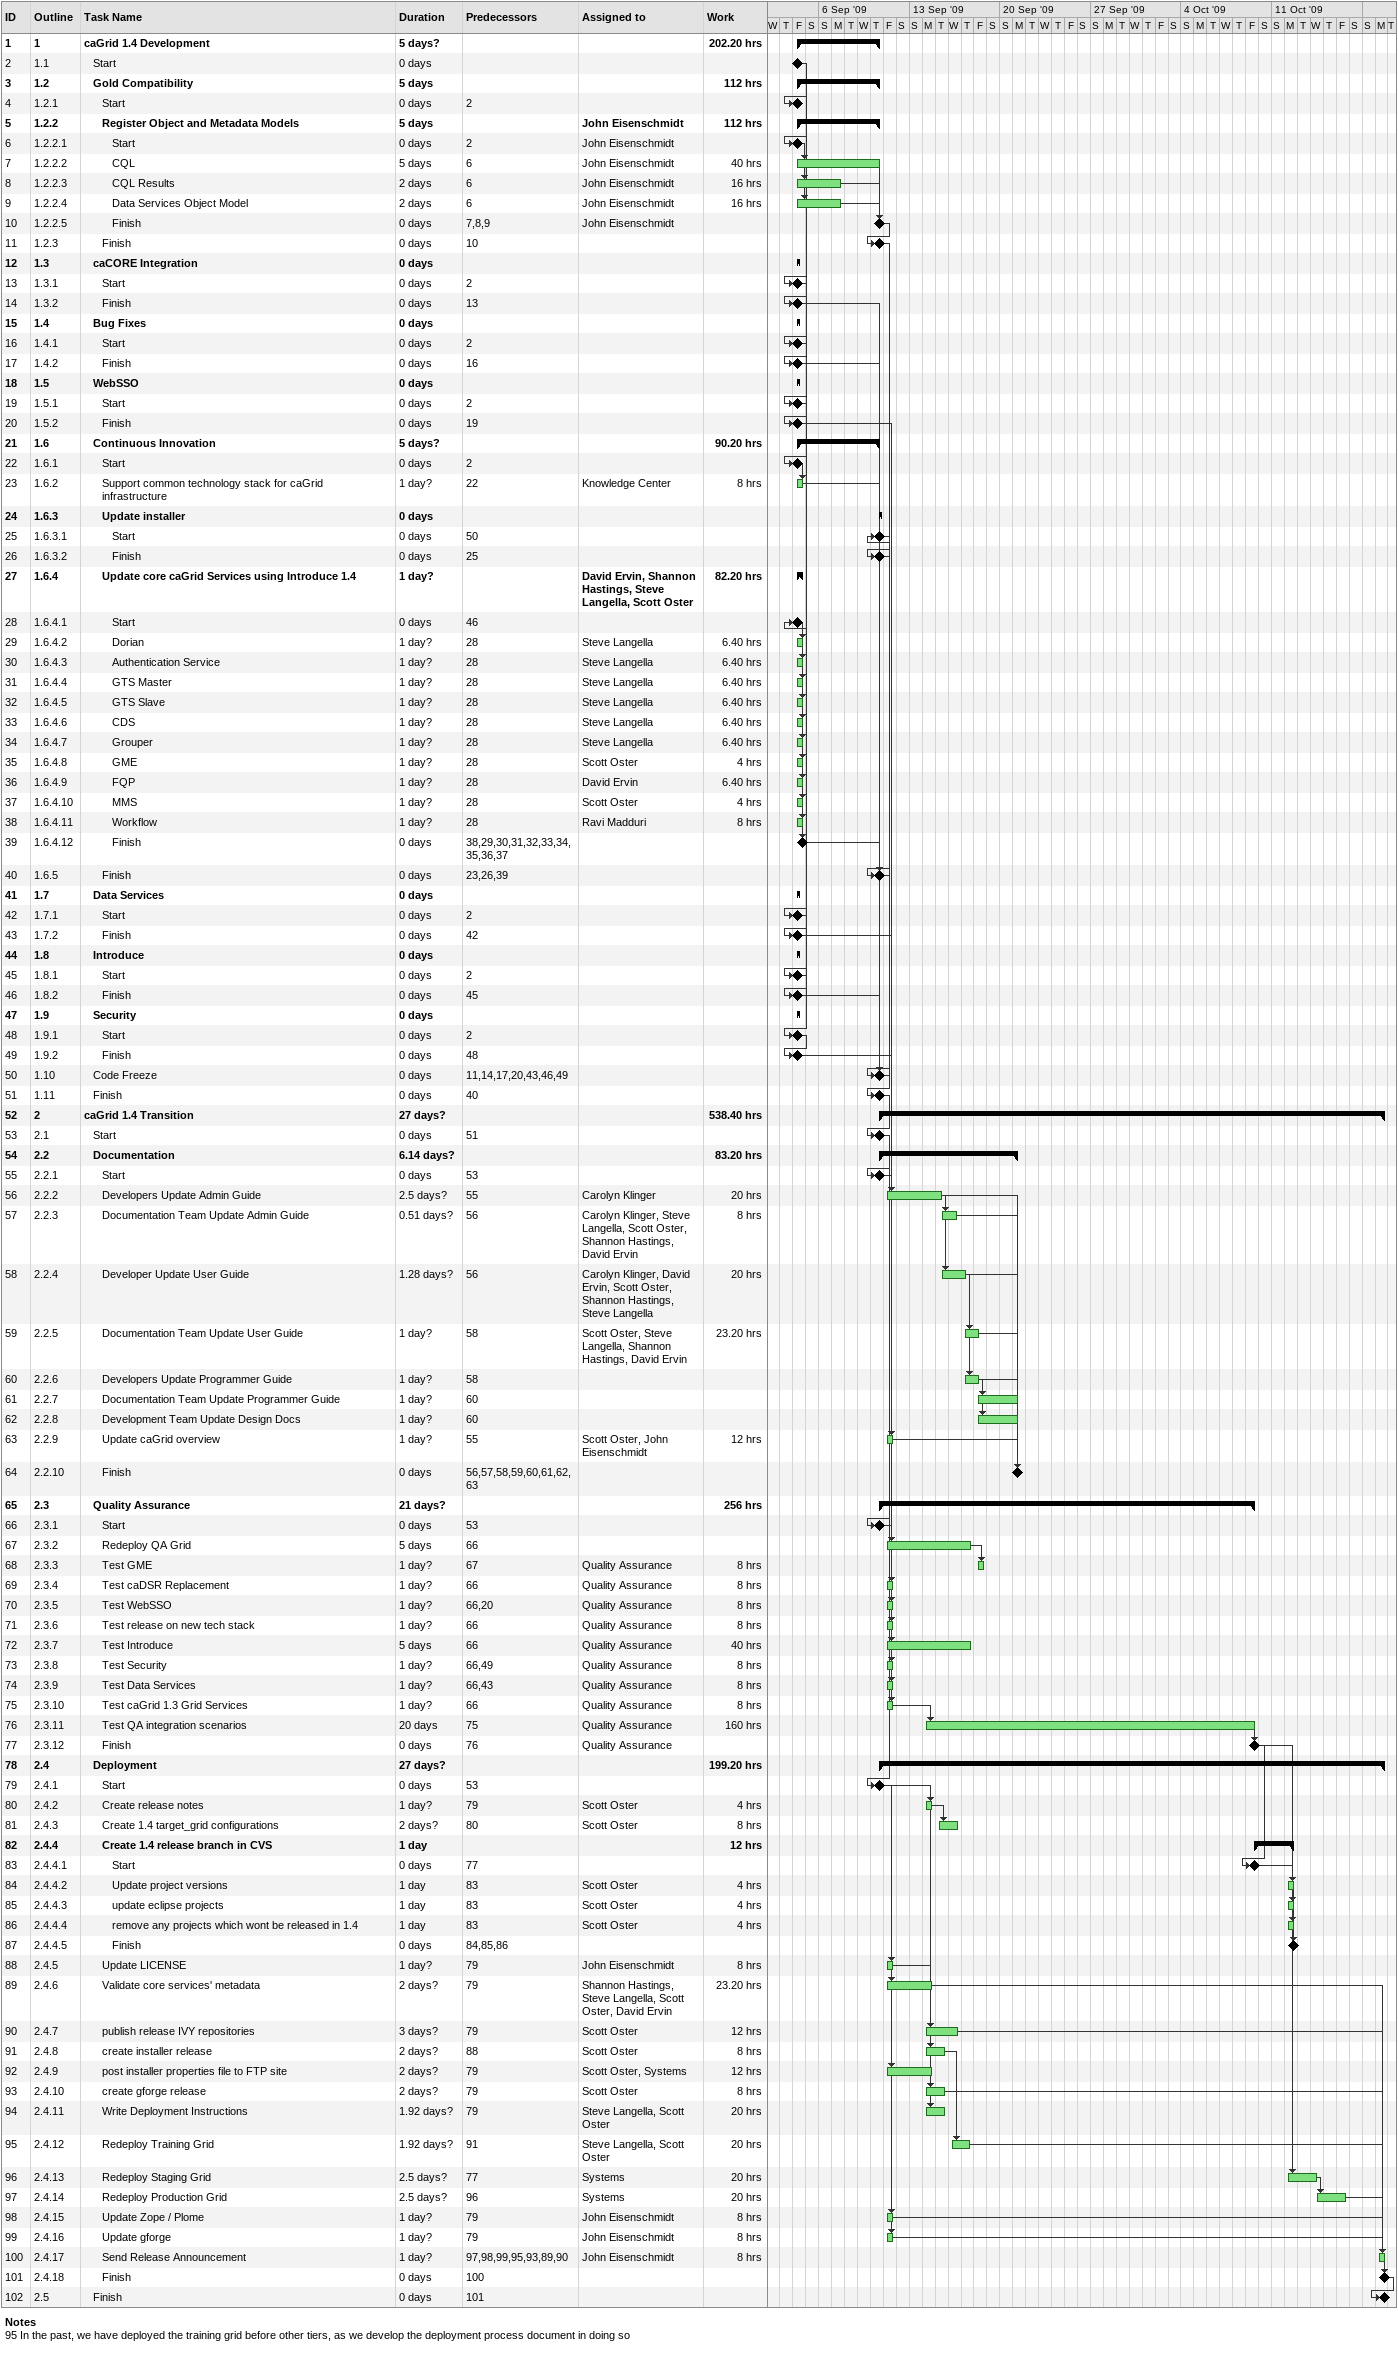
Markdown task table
| ID | WBS | Task | Duration | Start | Finish | Predecessors | Resources | Work (h) |
|---|---|---|---|---|---|---|---|---|
| 1 | 1 | **caGrid 1.4 Development** | 5d? | 2009-09-04 | 2009-09-10 |  |  | 202.20 |
| 2 | 1.1 | Start | 0d | 2009-09-04 | 2009-09-04 |  |  |  |
| 3 | 1.2 | **Gold Compatibility** | 5d | 2009-09-04 | 2009-09-10 |  |  | 112 |
| 4 | 1.2.1 | Start | 0d | 2009-09-04 | 2009-09-04 | 2 |  |  |
| 5 | 1.2.2 | **Register Object and Metadata Models** | 5d | 2009-09-04 | 2009-09-10 |  | John Eisenschmidt | 112 |
| 6 | 1.2.2.1 | Start | 0d | 2009-09-04 | 2009-09-04 | 2 | John Eisenschmidt |  |
| 7 | 1.2.2.2 | CQL | 5d | 2009-09-04 | 2009-09-10 | 6 | John Eisenschmidt | 40 |
| 8 | 1.2.2.3 | CQL Results | 2d | 2009-09-04 | 2009-09-07 | 6 | John Eisenschmidt | 16 |
| 9 | 1.2.2.4 | Data Services Object Model | 2d | 2009-09-04 | 2009-09-07 | 6 | John Eisenschmidt | 16 |
| 10 | 1.2.2.5 | Finish | 0d | 2009-09-10 | 2009-09-10 | 7, 8, 9 | John Eisenschmidt |  |
| 11 | 1.2.3 | Finish | 0d | 2009-09-10 | 2009-09-10 | 10 |  |  |
| 12 | 1.3 | **caCORE Integration** | 0d | 2009-09-04 | 2009-09-04 |  |  |  |
| 13 | 1.3.1 | Start | 0d | 2009-09-04 | 2009-09-04 | 2 |  |  |
| 14 | 1.3.2 | Finish | 0d | 2009-09-04 | 2009-09-04 | 13 |  |  |
| 15 | 1.4 | **Bug Fixes** | 0d | 2009-09-04 | 2009-09-04 |  |  |  |
| 16 | 1.4.1 | Start | 0d | 2009-09-04 | 2009-09-04 | 2 |  |  |
| 17 | 1.4.2 | Finish | 0d | 2009-09-04 | 2009-09-04 | 16 |  |  |
| 18 | 1.5 | **WebSSO** | 0d | 2009-09-04 | 2009-09-04 |  |  |  |
| 19 | 1.5.1 | Start | 0d | 2009-09-04 | 2009-09-04 | 2 |  |  |
| 20 | 1.5.2 | Finish | 0d | 2009-09-04 | 2009-09-04 | 19 |  |  |
| 21 | 1.6 | **Continuous Innovation** | 5d? | 2009-09-04 | 2009-09-10 |  |  | 90.20 |
| 22 | 1.6.1 | Start | 0d | 2009-09-04 | 2009-09-04 | 2 |  |  |
| 23 | 1.6.2 | Support common technology stack for caGrid infrastructure | 1d? | 2009-09-04 | 2009-09-04 | 22 | Knowledge Center | 8 |
| 24 | 1.6.3 | **Update installer** | 0d | 2009-09-10 | 2009-09-10 |  |  |  |
| 25 | 1.6.3.1 | Start | 0d | 2009-09-10 | 2009-09-10 | 50 |  |  |
| 26 | 1.6.3.2 | Finish | 0d | 2009-09-10 | 2009-09-10 | 25 |  |  |
| 27 | 1.6.4 | **Update core caGrid Services using Introduce 1.4** | 1d? | 2009-09-04 | 2009-09-04 |  | David Ervin, Shannon Hastings, Steve Langella, Scott Oster | 82.20 |
| 28 | 1.6.4.1 | Start | 0d | 2009-09-04 | 2009-09-04 | 46 |  |  |
| 29 | 1.6.4.2 | Dorian | 1d? | 2009-09-04 | 2009-09-04 | 28 | Steve Langella | 6.40 |
| 30 | 1.6.4.3 | Authentication Service | 1d? | 2009-09-04 | 2009-09-04 | 28 | Steve Langella | 6.40 |
| 31 | 1.6.4.4 | GTS Master | 1d? | 2009-09-04 | 2009-09-04 | 28 | Steve Langella | 6.40 |
| 32 | 1.6.4.5 | GTS Slave | 1d? | 2009-09-04 | 2009-09-04 | 28 | Steve Langella | 6.40 |
| 33 | 1.6.4.6 | CDS | 1d? | 2009-09-04 | 2009-09-04 | 28 | Steve Langella | 6.40 |
| 34 | 1.6.4.7 | Grouper | 1d? | 2009-09-04 | 2009-09-04 | 28 | Steve Langella | 6.40 |
| 35 | 1.6.4.8 | GME | 1d? | 2009-09-04 | 2009-09-04 | 28 | Scott Oster | 4 |
| 36 | 1.6.4.9 | FQP | 1d? | 2009-09-04 | 2009-09-04 | 28 | David Ervin | 6.40 |
| 37 | 1.6.4.10 | MMS | 1d? | 2009-09-04 | 2009-09-04 | 28 | Scott Oster | 4 |
| 38 | 1.6.4.11 | Workflow | 1d? | 2009-09-04 | 2009-09-04 | 28 | Ravi Madduri | 8 |
| 39 | 1.6.4.12 | Finish | 0d | 2009-09-04 | 2009-09-04 | 38, 29, 30, 31, 32, 33, 34, 35, 36, 37 |  |  |
| 40 | 1.6.5 | Finish | 0d | 2009-09-10 | 2009-09-10 | 23, 26, 39 |  |  |
| 41 | 1.7 | **Data Services** | 0d | 2009-09-04 | 2009-09-04 |  |  |  |
| 42 | 1.7.1 | Start | 0d | 2009-09-04 | 2009-09-04 | 2 |  |  |
| 43 | 1.7.2 | Finish | 0d | 2009-09-04 | 2009-09-04 | 42 |  |  |
| 44 | 1.8 | **Introduce** | 0d | 2009-09-04 | 2009-09-04 |  |  |  |
| 45 | 1.8.1 | Start | 0d | 2009-09-04 | 2009-09-04 | 2 |  |  |
| 46 | 1.8.2 | Finish | 0d | 2009-09-04 | 2009-09-04 | 45 |  |  |
| 47 | 1.9 | **Security** | 0d | 2009-09-04 | 2009-09-04 |  |  |  |
| 48 | 1.9.1 | Start | 0d | 2009-09-04 | 2009-09-04 | 2 |  |  |
| 49 | 1.9.2 | Finish | 0d | 2009-09-04 | 2009-09-04 | 48 |  |  |
| 50 | 1.10 | Code Freeze | 0d | 2009-09-10 | 2009-09-10 | 11, 14, 17, 20, 43, 46, 49 |  |  |
| 51 | 1.11 | Finish | 0d | 2009-09-10 | 2009-09-10 | 40 |  |  |
| 52 | 2 | **caGrid 1.4 Transition** | 27d? | 2009-09-10 | 2009-10-19 |  |  | 538.40 |
| 53 | 2.1 | Start | 0d | 2009-09-10 | 2009-09-10 | 51 |  |  |
| 54 | 2.2 | **Documentation** | 6.14d? | 2009-09-10 | 2009-09-21 |  |  | 83.20 |
| 55 | 2.2.1 | Start | 0d | 2009-09-10 | 2009-09-10 | 53 |  |  |
| 56 | 2.2.2 | Developers Update Admin Guide | 2.5d? | 2009-09-11 | 2009-09-15 | 55 | Carolyn Klinger | 20 |
| 57 | 2.2.3 | Documentation Team Update Admin Guide | 0.51d? | 2009-09-15 | 2009-09-16 | 56 | Carolyn Klinger, Steve Langella, Scott Oster, Shannon Hastings, David Ervin | 8 |
| 58 | 2.2.4 | Developer Update User Guide | 1.28d? | 2009-09-15 | 2009-09-17 | 56 | Carolyn Klinger, David Ervin, Scott Oster, Shannon Hastings, Steve Langella | 20 |
| 59 | 2.2.5 | Documentation Team Update User Guide | 1d? | 2009-09-17 | 2009-09-18 | 58 | Scott Oster, Steve Langella, Shannon Hastings, David Ervin | 23.20 |
| 60 | 2.2.6 | Developers Update Programmer Guide | 1d? | 2009-09-17 | 2009-09-18 | 58 |  |  |
| 61 | 2.2.7 | Documentation Team Update Programmer Guide | 1d? | 2009-09-18 | 2009-09-21 | 60 |  |  |
| 62 | 2.2.8 | Development Team Update Design Docs | 1d? | 2009-09-18 | 2009-09-21 | 60 |  |  |
| 63 | 2.2.9 | Update caGrid overview | 1d? | 2009-09-11 | 2009-09-11 | 55 | Scott Oster, John Eisenschmidt | 12 |
| 64 | 2.2.10 | Finish | 0d | 2009-09-21 | 2009-09-21 | 56, 57, 58, 59, 60, 61, 62, 63 |  |  |
| 65 | 2.3 | **Quality Assurance** | 21d? | 2009-09-10 | 2009-10-09 |  |  | 256 |
| 66 | 2.3.1 | Start | 0d | 2009-09-10 | 2009-09-10 | 53 |  |  |
| 67 | 2.3.2 | Redeploy QA Grid | 5d | 2009-09-11 | 2009-09-17 | 66 |  |  |
| 68 | 2.3.3 | Test GME | 1d? | 2009-09-18 | 2009-09-18 | 67 | Quality Assurance | 8 |
| 69 | 2.3.4 | Test caDSR Replacement | 1d? | 2009-09-11 | 2009-09-11 | 66 | Quality Assurance | 8 |
| 70 | 2.3.5 | Test WebSSO | 1d? | 2009-09-11 | 2009-09-11 | 66, 20 | Quality Assurance | 8 |
| 71 | 2.3.6 | Test release on new tech stack | 1d? | 2009-09-11 | 2009-09-11 | 66 | Quality Assurance | 8 |
| 72 | 2.3.7 | Test Introduce | 5d | 2009-09-11 | 2009-09-17 | 66 | Quality Assurance | 40 |
| 73 | 2.3.8 | Test Security | 1d? | 2009-09-11 | 2009-09-11 | 66, 49 | Quality Assurance | 8 |
| 74 | 2.3.9 | Test Data Services | 1d? | 2009-09-11 | 2009-09-11 | 66, 43 | Quality Assurance | 8 |
| 75 | 2.3.10 | Test caGrid 1.3 Grid Services | 1d? | 2009-09-11 | 2009-09-11 | 66 | Quality Assurance | 8 |
| 76 | 2.3.11 | Test QA integration scenarios | 20d | 2009-09-14 | 2009-10-09 | 75 | Quality Assurance | 160 |
| 77 | 2.3.12 | Finish | 0d | 2009-10-09 | 2009-10-09 | 76 | Quality Assurance |  |
| 78 | 2.4 | **Deployment** | 27d? | 2009-09-10 | 2009-10-19 |  |  | 199.20 |
| 79 | 2.4.1 | Start | 0d | 2009-09-10 | 2009-09-10 | 53 |  |  |
| 80 | 2.4.2 | Create release notes | 1d? | 2009-09-14 | 2009-09-14 | 79 | Scott Oster | 4 |
| 81 | 2.4.3 | Create 1.4 target_grid configurations | 2d? | 2009-09-15 | 2009-09-16 | 80 | Scott Oster | 8 |
| 82 | 2.4.4 | **Create 1.4 release branch in CVS** | 1d | 2009-10-09 | 2009-10-12 |  |  | 12 |
| 83 | 2.4.4.1 | Start | 0d | 2009-10-09 | 2009-10-09 | 77 |  |  |
| 84 | 2.4.4.2 | Update project versions | 1d | 2009-10-12 | 2009-10-12 | 83 | Scott Oster | 4 |
| 85 | 2.4.4.3 | update eclipse projects | 1d | 2009-10-12 | 2009-10-12 | 83 | Scott Oster | 4 |
| 86 | 2.4.4.4 | remove any projects which wont be released in 1.4 | 1d | 2009-10-12 | 2009-10-12 | 83 | Scott Oster | 4 |
| 87 | 2.4.4.5 | Finish | 0d | 2009-10-12 | 2009-10-12 | 84, 85, 86 |  |  |
| 88 | 2.4.5 | Update LICENSE | 1d? | 2009-09-11 | 2009-09-11 | 79 | John Eisenschmidt | 8 |
| 89 | 2.4.6 | Validate core services' metadata | 2d? | 2009-09-11 | 2009-09-14 | 79 | Shannon Hastings, Steve Langella, Scott Oster, David Ervin | 23.20 |
| 90 | 2.4.7 | publish release IVY repositories | 3d? | 2009-09-14 | 2009-09-16 | 79 | Scott Oster | 12 |
| 91 | 2.4.8 | create installer release | 2d? | 2009-09-14 | 2009-09-15 | 88 | Scott Oster | 8 |
| 92 | 2.4.9 | post installer properties file to FTP site | 2d? | 2009-09-11 | 2009-09-14 | 79 | Scott Oster, Systems | 12 |
| 93 | 2.4.10 | create gforge release | 2d? | 2009-09-14 | 2009-09-15 | 79 | Scott Oster | 8 |
| 94 | 2.4.11 | Write Deployment Instructions | 1.92d? | 2009-09-14 | 2009-09-15 | 79 | Steve Langella, Scott Oster | 20 |
| 95 | 2.4.12 | Redeploy Training Grid | 1.92d? | 2009-09-16 | 2009-09-17 | 91 | Steve Langella, Scott Oster | 20 |
| 96 | 2.4.13 | Redeploy Staging Grid | 2.5d? | 2009-10-12 | 2009-10-14 | 77 | Systems | 20 |
| 97 | 2.4.14 | Redeploy Production Grid | 2.5d? | 2009-10-14 | 2009-10-16 | 96 | Systems | 20 |
| 98 | 2.4.15 | Update Zope / Plome | 1d? | 2009-09-11 | 2009-09-11 | 79 | John Eisenschmidt | 8 |
| 99 | 2.4.16 | Update gforge | 1d? | 2009-09-11 | 2009-09-11 | 79 | John Eisenschmidt | 8 |
| 100 | 2.4.17 | Send Release Announcement | 1d? | 2009-10-19 | 2009-10-19 | 97, 98, 99, 95, 93, 89, 90 | John Eisenschmidt | 8 |
| 101 | 2.4.18 | Finish | 0d | 2009-10-19 | 2009-10-19 | 100 |  |  |
| 102 | 2.5 | Finish | 0d | 2009-10-19 | 2009-10-19 | 101 |  |  |

Notes
- 95: In the past, we have deployed the training grid before other tiers, as we develop the deployment process document in doing so
